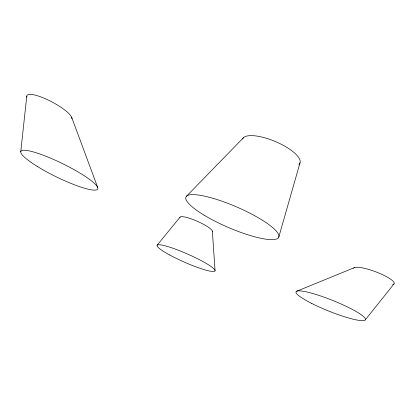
<?xml version="1.0" encoding="UTF-8"?>
<svg xmlns="http://www.w3.org/2000/svg" width="415" height="415" viewBox="0 0 415 415"><rect width="100%" height="100%" fill="white"/><g stroke="black" fill="none" stroke-linecap="round" stroke-linejoin="round"><path stroke-width="0.62" d="M20.75 151.849L26.778 96.119M278.797 237.048L300.024 162.82M365.262 319.903L394.017 283.891M157.103 245.244L180.048 217.144M186.46 196.279L243.434 137.759M296.694 291.237L354.379 267.649M71.665 117.305L97.681 187.393M212.366 231.222L215.053 270.544M26.939 97.198A25.336 6.033 27.9 0 1 48.462 100.165A25.336 6.033 27.9 0 1 71.899 118.737M179.934 217.631A17.689 3.33 23.9 0 1 196.912 221.117A17.689 3.33 23.9 0 1 212.257 231.71M242.614 139.056A31.078 10.266 22.9 0 1 277.448 142.454A31.078 10.266 22.9 0 1 298.842 164.501M353.627 268.313A21.673 4.56 20.6 0 1 378.838 273.039A21.673 4.56 20.6 0 1 392.663 284.555M37.246 166.405A42.812 7.304 26.1 0 0 97.774 189.012A42.812 7.304 26.1 0 0 42.963 155.117A42.812 7.304 26.1 0 0 37.246 166.405M169.621 254.95A31.675 4.347 23.8 0 0 214.975 270.974A31.675 4.347 23.8 0 0 173.491 248.435A31.675 4.347 23.8 0 0 169.621 254.95M204.03 215.11A50.563 11.065 23.4 0 0 278.564 237.541A50.563 11.065 23.4 0 0 214.415 198.733A50.563 11.065 23.4 0 0 204.03 215.11M311.535 303.339A37.366 5.67 21.9 0 0 365.418 319.664A37.366 5.67 21.9 0 0 315.255 294.24A37.366 5.67 21.9 0 0 311.535 303.339"/></g></svg>
